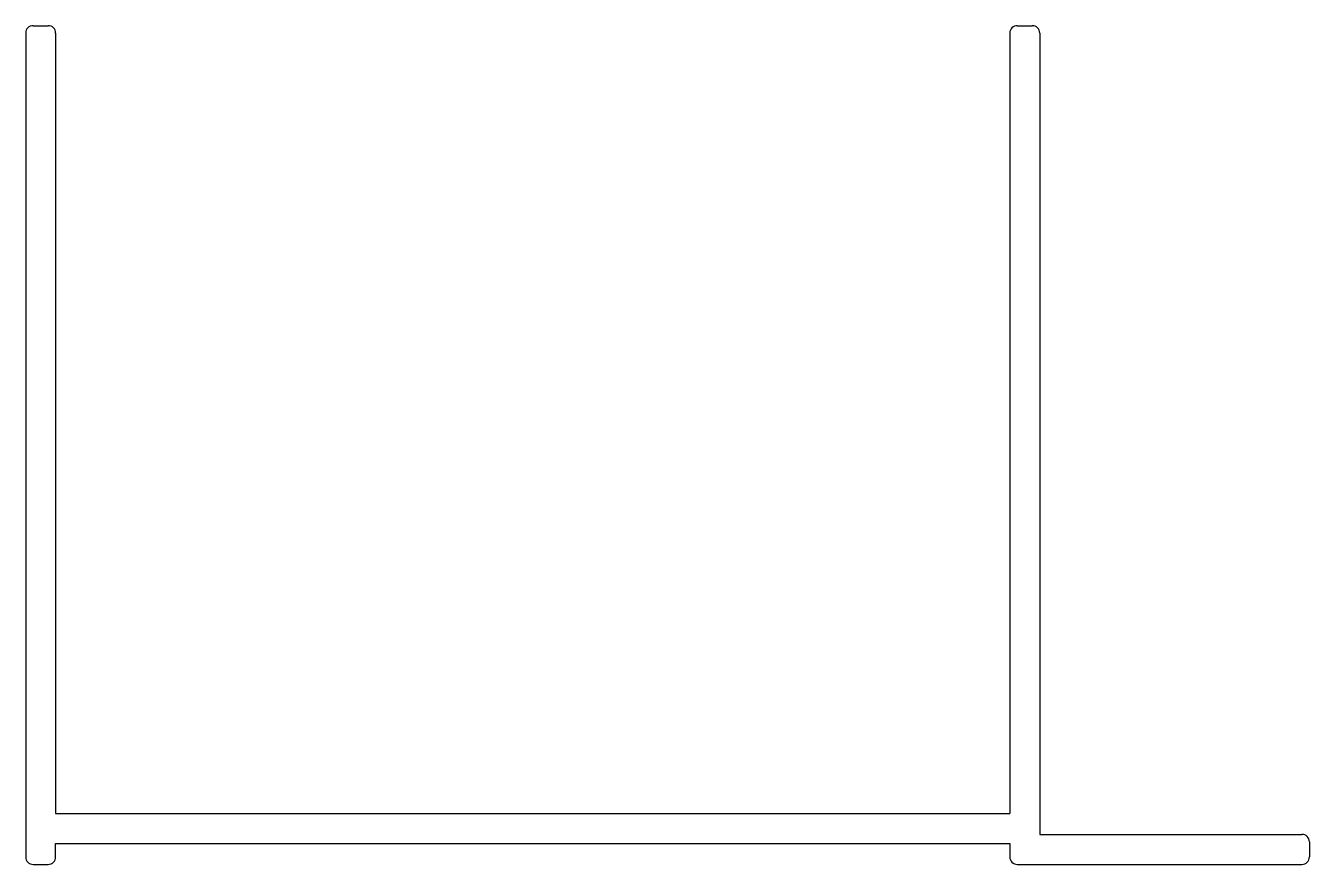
# Model space of a CAD drawing. Extents: x 2128.1 to 2171, y 1421.5 to 1449.5.
import ezdxf

# ---------------------------------------------------------------- set-up
doc = ezdxf.new("R2010")
doc.units = 0
doc.layers.get('0').update_dxf_attribs({"linetype": 'CONTINUOUS'})

msp = doc.modelspace()

# ---------------------------------------------------------------- linework, layer by layer
at = {"linetype": 'CONTINUOUS'}
for p, q in [((2128.128, 1449.283), (2128.128, 1421.783)), ((2128.378, 1449.533), (2128.878, 1449.533)), ((2129.128, 1449.283), (2129.128, 1423.233)), ((2160.978, 1449.283), (2160.978, 1423.233)), ((2161.228, 1449.533), (2161.728, 1449.533)), ((2161.978, 1449.283), (2161.978, 1422.533)), ((2129.128, 1423.233), (2160.978, 1423.233)), ((2129.128, 1421.783), (2129.128, 1422.233)), ((2129.128, 1422.233), (2160.978, 1422.233)), ((2160.978, 1422.233), (2160.978, 1421.783)), ((2161.978, 1422.533), (2170.728, 1422.533)), ((2170.978, 1422.283), (2170.978, 1421.783)), ((2128.378, 1421.533), (2128.878, 1421.533)), ((2161.228, 1421.533), (2170.728, 1421.533))]:
    msp.add_line(p, q, dxfattribs=at)
for centre, start, end in [((2128.378, 1449.283), 90, 180), ((2128.878, 1449.283), 0, 90), ((2161.228, 1449.283), 90, 180), ((2161.728, 1449.283), 0, 90), ((2170.728, 1422.283), 0, 90), ((2128.378, 1421.783), 180, 270), ((2128.878, 1421.783), 270, 0), ((2161.228, 1421.783), 180, 270), ((2170.728, 1421.783), 270, 0)]:
    msp.add_arc(centre, 0.25, start, end, dxfattribs=at)

doc.saveas('drawing.dxf')
